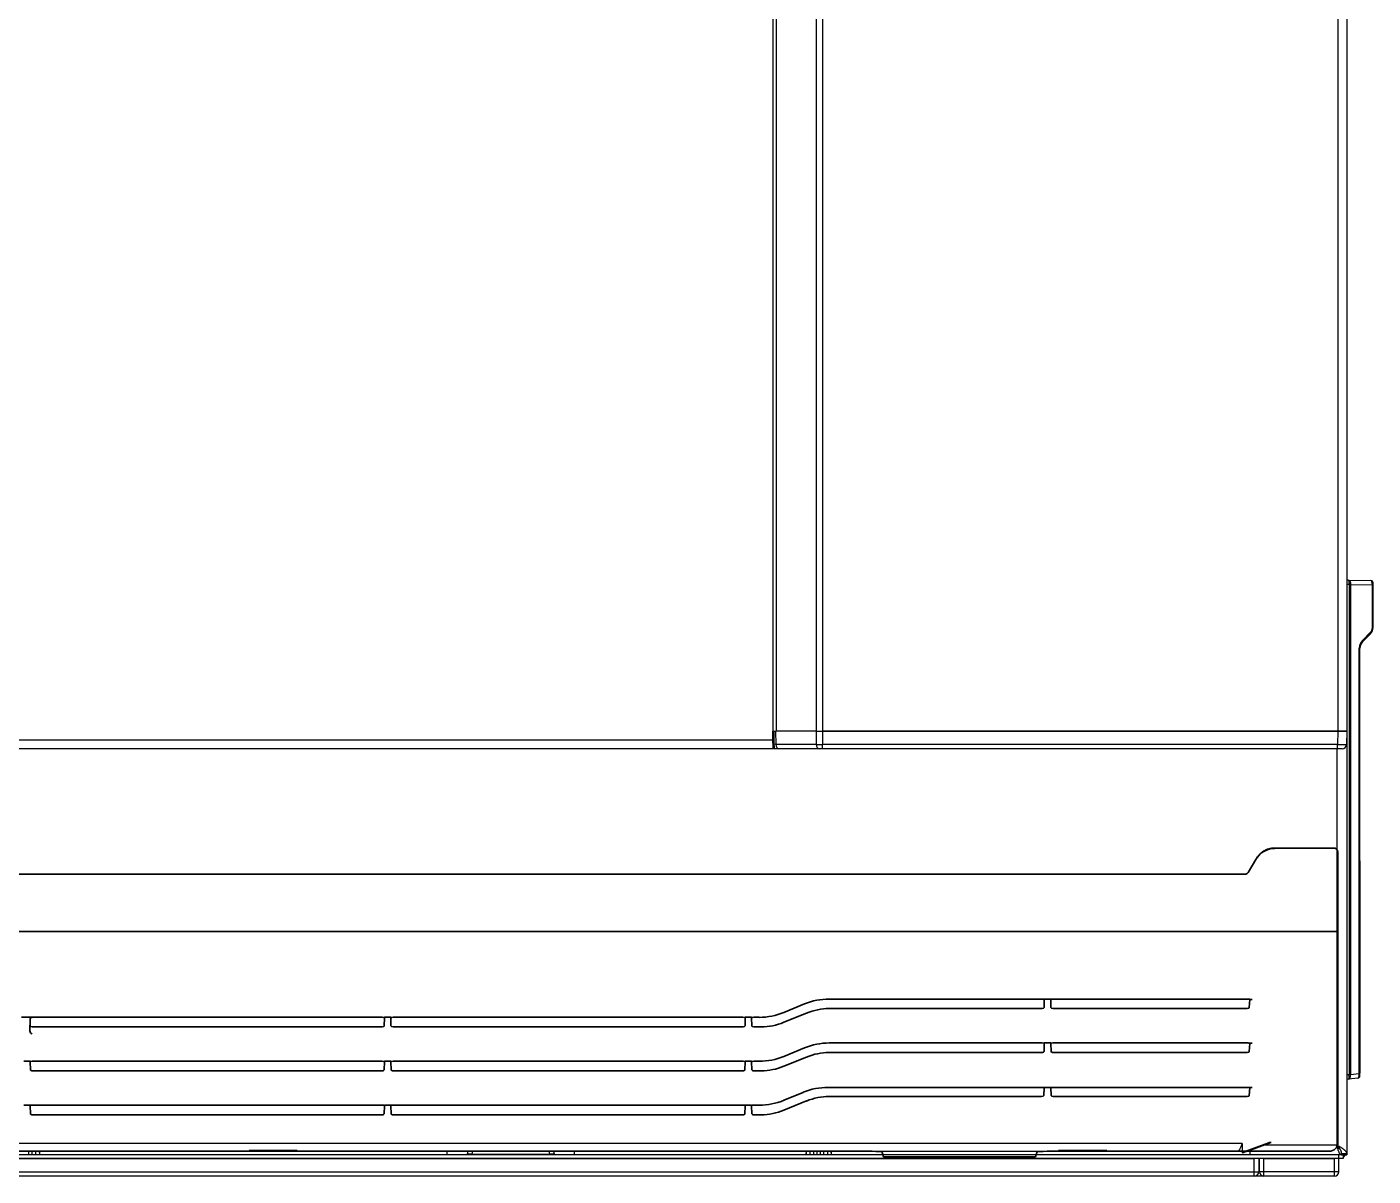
# Model space of a CAD drawing. Header units: millimetres. Extents: x -36 to 4467, y 2 to 3322.
# Drawn here: x 2793.3 to 3099.3, y 1397.3 to 1658.7 of the extents above; entities that cross this region are included whole.
import ezdxf

# ---------------------------------------------------------------- set-up
doc = ezdxf.new("R2010")
doc.units = ezdxf.units.MM
doc.layers.add('1', color=7, linetype='Continuous', true_color=0xffffff)

# ---------------------------------------------------------------- blocks, each defined once
blk = doc.blocks.new('A$C651F1E96')
at = {"layer": '1', "color": 7, "linetype": 'Continuous', "lineweight": 35}
for p, q in [((297, 68.96), (283.68, 68.96)), ((298, 67.96), (298, 2)), ((277.64, 63.38), (279.37, 66.38)), ((279.37, 66.38), (279.44, 66.5)), ((-65.56, 63), (65.56, 63)), ((65.97, 63), (65.56, 63)), ((80.03, 63), (65.97, 63)), ((80.44, 63), (80.03, 63)), ((80.44, 63), (215.56, 63)), ((215.97, 63), (215.56, 63)), ((230.03, 63), (215.97, 63)), ((230.44, 63), (230.03, 63)), ((230.44, 63), (276.51, 63)), ((276.51, 63), (276.85, 63)), ((-281.68, 50), (281.68, 50)), ((281.68, 50), (290.15, 50)), ((290.15, 50), (298, 50)), ((295.97, 50), (296.91, 50)), ((230.77, 34.61), (182.4, 34.61)), ((231.26, 34.48), (231.24, 32.68)), ((231.26, 34.61), (231.26, 34.54)), ((232.74, 34.61), (231.26, 34.61)), ((232.74, 34.61), (232.74, 34.54)), ((232.74, 34.48), (232.76, 32.68)), ((277.51, 34.61), (233.23, 34.61)), ((277.97, 34.51), (277.87, 32.67)), ((277.97, 34.56), (277.97, 34.61)), ((277.97, 34.56), (277.97, 34.51)), ((176.78, 33.5), (172.08, 31.57)), ((172.09, 29.33), (177.21, 31.43)), ((182.38, 32.45), (230.72, 32.45)), ((233.28, 32.45), (277.37, 32.45)), ((1.23, 30.46), (-1.23, 30.46)), ((0.73, 30.02), (0.68, 27.49)), ((0.74, 30.11), (0.76, 28.53)), ((80.77, 30.46), (1.23, 30.46)), ((1.28, 28.3), (80.72, 28.3)), ((81.26, 30.32), (81.24, 28.53)), ((81.26, 30.46), (81.26, 30.39)), ((82.74, 30.46), (81.26, 30.46)), ((82.74, 30.46), (82.74, 30.39)), ((82.74, 30.32), (82.76, 28.53)), ((162.77, 30.46), (83.23, 30.46)), ((83.28, 28.3), (162.72, 28.3)), ((163.26, 30.32), (163.24, 28.53)), ((163.26, 30.46), (163.26, 30.39)), ((164.74, 30.46), (163.26, 30.46)), ((164.74, 30.46), (164.74, 30.39)), ((164.74, 30.32), (164.76, 28.53)), ((166.46, 30.46), (165.23, 30.46)), ((165.28, 28.3), (166.92, 28.3)), ((230.78, 24.62), (182.4, 24.62)), ((231.27, 24.49), (231.21, 22.69)), ((231.27, 24.62), (231.26, 24.56)), ((232.72, 24.62), (231.27, 24.62)), ((232.73, 24.62), (232.74, 24.56)), ((232.79, 22.69), (232.73, 24.49)), ((277.51, 24.62), (233.22, 24.62)), ((277.96, 24.52), (277.87, 22.68)), ((277.97, 24.62), (277.96, 24.57)), ((277.96, 24.57), (277.96, 24.52)), ((176.78, 23.51), (172.08, 21.58)), ((172.09, 19.33), (177.21, 21.43)), ((182.38, 22.45), (230.7, 22.45)), ((233.3, 22.45), (277.37, 22.45)), ((0.72, 20.47), (-0.73, 20.47)), ((0.73, 20.47), (0.74, 20.4)), ((0.79, 18.54), (0.73, 20.33)), ((80.78, 20.47), (1.22, 20.47)), ((81.27, 20.33), (81.21, 18.54)), ((81.26, 20.4), (81.27, 20.47)), ((82.72, 20.47), (81.27, 20.47)), ((82.73, 20.47), (82.74, 20.4)), ((82.79, 18.54), (82.73, 20.33)), ((162.78, 20.47), (83.22, 20.47)), ((163.27, 20.33), (163.21, 18.54)), ((163.26, 20.4), (163.27, 20.47)), ((164.72, 20.47), (163.27, 20.47)), ((164.73, 20.47), (164.74, 20.4)), ((164.79, 18.54), (164.73, 20.33)), ((166.46, 20.47), (165.22, 20.47)), ((1.3, 18.3), (80.7, 18.3)), ((83.3, 18.3), (162.7, 18.3)), ((165.3, 18.3), (166.92, 18.3)), ((176.48, 13.4), (172.09, 11.59)), ((230.78, 14.52), (182.12, 14.52)), ((182.38, 12.45), (230.62, 12.45)), ((231.13, 12.68), (231.22, 14.43)), ((231.22, 14.48), (231.23, 14.52)), ((231.22, 14.48), (231.22, 14.43)), ((232.73, 14.52), (231.23, 14.52)), ((232.73, 14.52), (232.74, 14.46)), ((232.74, 14.39), (232.74, 14.46)), ((232.74, 14.39), (232.82, 12.68)), ((277.51, 14.52), (233.22, 14.52)), ((233.33, 12.45), (277.37, 12.45)), ((277.96, 14.43), (277.87, 12.68)), ((277.97, 14.52), (277.96, 14.47)), ((277.96, 14.47), (277.96, 14.43)), ((0.72, 10.47), (-0.73, 10.47)), ((0.73, 10.47), (0.74, 10.4)), ((0.79, 8.54), (0.73, 10.33)), ((80.78, 10.47), (1.22, 10.47)), ((81.27, 10.33), (81.21, 8.54)), ((81.26, 10.4), (81.27, 10.47)), ((82.72, 10.47), (81.27, 10.47)), ((82.73, 10.47), (82.74, 10.4)), ((82.79, 8.54), (82.73, 10.33)), ((162.78, 10.47), (83.22, 10.47)), ((163.27, 10.33), (163.21, 8.54)), ((163.26, 10.4), (163.27, 10.47)), ((164.72, 10.47), (163.27, 10.47)), ((164.73, 10.47), (164.74, 10.4)), ((164.79, 8.54), (164.73, 10.33)), ((166.45, 10.47), (165.22, 10.47)), ((172.09, 9.33), (177.21, 11.43)), ((1.3, 8.3), (80.7, 8.3)), ((83.3, 8.3), (162.7, 8.3)), ((165.3, 8.3), (166.92, 8.3)), ((191.07, 0), (-191.07, 0)), ((50.55, 0.19), (50.55, 0.19)), ((51, 0.2), (61, 0.2)), ((51, 0.2), (51, 0.2)), ((296, 0), (232.93, 0)), ((234.55, 0.19), (234.55, 0.19)), ((235, 0.2), (245, 0.2)), ((194.3, -0.14), (194.03, -0.09)), ((194.74, -1.25), (229.26, -1.25)), ((229.7, -0.14), (229.97, -0.09))]:
    blk.add_line(p, q, dxfattribs=at)
blk.add_arc((276.85, 64), 1, 270, 330, dxfattribs=at)
for centre, major_axis, ratio, start_param, end_param in [((283.7, 63.87), (1.67, 4.72), 0.998432, 0.33941, 1.38696), ((283.77, 64), (-2.5, -4.33), 0.999188, 4.319885, 4.712389), ((296.96, 67.96), (0.963, 0.399), 0.951833, 5.90885, 7.478431), ((297.97, 67.96), (0, 1), 0.034916, 4.712384, 4.748511), ((182.48, 19.38), (2.65, -15.01), 0.984346, 2.969738, 3.354045), ((230.77, 34.52), (0.5, 0), 0.176327, 0.226155, 1.570796), ((230.77, 46.84), (-0.5, 12.68), 0.000687, 3.363513, 3.38533), ((233.23, 34.52), (0.5, 0), 0.176327, 1.570796, 2.915438), ((233.23, 46.87), (0.5, 12.7), 0.000687, 2.898092, 2.919887), ((277.51, 34.52), (0.5, 0), 0.176327, 0.403407, 1.570796), ((166.38, 45.69), (-2.65, 15.01), 0.984346, 2.969738, 3.354045), ((182.38, 15.68), (0, 16.77), 0.894427, 0, 0.351575), ((230.71, 33.01), (0.041, -0.558), 0.893933, 6.216826, 6.328427), ((230.74, 32.68), (0.501, 0.007), 0.445019, 4.784381, 6.270987), ((233.26, 32.68), (-0.501, 0.007), 0.445019, 0.012199, 1.498805), ((233.29, 33.01), (-0.041, -0.558), 0.893933, 6.237944, 6.349544), ((277.38, 32.68), (0.495, 0.004), 0.445837, 4.692855, 6.255847), ((1.23, 30.01), (0.5, 0), 0.886288, 1.570796, 3.124139), ((1.26, 28.52), (-0.501, 0.007), 0.445019, 0.012199, 1.498805), ((1.29, 28.86), (-0.041, -0.558), 0.893933, 6.237944, 6.349544), ((80.71, 28.86), (0.041, -0.558), 0.893933, 6.216826, 6.328427), ((80.77, 30.37), (0.5, 0), 0.176327, 0.226155, 1.570796), ((80.74, 28.52), (0.501, 0.007), 0.445019, 4.784381, 6.270987), ((80.77, 42.71), (-0.5, 12.69), 0.000687, 3.363369, 3.38517), ((83.23, 30.37), (0.5, 0), 0.176327, 1.570796, 2.915438), ((83.23, 42.7), (0.5, 12.69), 0.000687, 2.89799, 2.919794), ((83.26, 28.52), (-0.501, 0.007), 0.445019, 0.012199, 1.498805), ((83.29, 28.86), (-0.041, -0.558), 0.893933, 6.237944, 6.349544), ((162.71, 28.86), (0.041, -0.558), 0.893933, 6.216826, 6.328427), ((162.77, 30.37), (0.5, 0), 0.176327, 0.226155, 1.570796), ((162.74, 28.52), (0.501, 0.007), 0.445019, 4.784381, 6.270987), ((162.77, 42.71), (-0.5, 12.7), 0.000687, 3.363339, 3.385137), ((165.23, 30.37), (0.5, 0), 0.176327, 1.570796, 2.915438), ((165.23, 42.71), (0.5, 12.7), 0.000687, 2.898056, 2.919854), ((165.26, 28.52), (-0.501, 0.007), 0.445019, 0.012199, 1.498805), ((165.29, 28.86), (-0.041, -0.558), 0.893933, 6.237944, 6.349544), ((166.92, 45.07), (0, -16.77), 0.894427, 0, 0.351575), ((1.16, 27.12), (-0.403, 0.434), 0.617272, 0.559344, 2.15755), ((0.66, 27.12), (0.02, 0.5), 0.017442, 5.204134, 5.558685), ((182.48, 9.39), (2.65, -15.01), 0.984346, 2.969738, 3.354045), ((230.78, 24.54), (0.5, 0), 0.176327, 0.24076, 1.570796), ((230.78, 52.51), (-0.49, 28.92), 0.0003, 3.391262, 3.401193), ((233.24, 53.78), (0.52, 30.19), 0.000294, 2.887464, 2.897177), ((233.22, 24.54), (0.5, 0), 0.176327, 1.570796, 2.900833), ((277.51, 24.54), (0.5, 0), 0.176327, 0.444271, 1.570796), ((166.38, 35.7), (-2.65, 15.01), 0.984346, 2.969738, 3.354045), ((182.38, 5.68), (0, 16.77), 0.894427, 0, 0.351575), ((230.71, 22.69), (0.5, 0.007), 0.468912, 4.684052, 6.262339), ((233.29, 22.69), (-0.5, 0.007), 0.468912, 0.020846, 1.599133), ((277.38, 22.69), (0.495, 0.004), 0.469143, 4.693364, 6.256355), ((1.22, 48.67), (0.5, 29.23), 0.000298, 2.883382, 2.893258), ((1.22, 20.38), (0.5, 0), 0.176327, 1.570796, 2.900833), ((1.29, 18.53), (-0.5, 0.007), 0.468912, 0.020846, 1.599133), ((80.71, 18.53), (0.5, 0.007), 0.468912, 4.684052, 6.262339), ((80.78, 20.38), (0.5, 0), 0.176327, 0.24076, 1.570796), ((80.78, 48.56), (-0.5, 29.12), 0.000299, 3.390399, 3.400294), ((83.23, 49.18), (0.51, 29.75), 0.000296, 2.885615, 2.895401), ((83.22, 20.38), (0.5, 0), 0.176327, 1.570796, 2.900833), ((83.29, 18.53), (-0.5, 0.007), 0.468912, 0.020846, 1.599133), ((162.71, 18.53), (0.5, 0.007), 0.468912, 4.684052, 6.262339), ((162.78, 20.38), (0.5, 0), 0.176327, 0.24076, 1.570796), ((162.79, 47.95), (-0.49, 28.52), 0.000302, 3.392985, 3.402988), ((165.23, 49.18), (0.51, 29.75), 0.000296, 2.885613, 2.895399), ((165.22, 20.38), (0.5, 0), 0.176327, 1.570796, 2.900833), ((165.29, 18.53), (-0.5, 0.007), 0.468912, 0.020846, 1.599133), ((166.92, 35.07), (0, -16.77), 0.894427, 0, 0.351575), ((182.2, -0.71), (-2.65, 15.01), 0.984346, 6.111331, 6.49718), ((182.38, -4.32), (0, 16.77), 0.894427, 0, 0.351575), ((230.63, 12.68), (0.5, 0.004), 0.456348, 4.693085, 6.256076), ((230.78, 14.44), (0.5, 0), 0.176327, 0.488795, 1.570796), ((233.22, 14.44), (0.5, 0), 0.176327, 1.570796, 2.894056), ((233.32, 12.68), (-0.5, 0.002), 0.45623, 0.025057, 1.469942), ((233.33, 13.01), (0.02, 0.559), 0.894318, 3.054697, 3.172803), ((277.38, 12.68), (0.495, 0.004), 0.456349, 4.693085, 6.256076), ((277.51, 14.44), (0.5, 0), 0.176327, 0.444271, 1.570796), ((1.22, 38.67), (0.5, 29.23), 0.000298, 2.883378, 2.893254), ((1.22, 10.38), (0.5, 0), 0.176327, 1.570796, 2.900833), ((80.78, 10.38), (0.5, 0), 0.176327, 0.24076, 1.570796), ((80.78, 38.56), (-0.5, 29.12), 0.000299, 3.39039, 3.400284), ((83.22, 38.46), (0.5, 29.02), 0.000299, 2.88245, 2.892363), ((83.22, 10.38), (0.5, 0), 0.176327, 1.570796, 2.900833), ((162.78, 10.38), (0.5, 0), 0.176327, 0.24076, 1.570796), ((162.77, 39.19), (-0.51, 29.75), 0.000296, 3.387779, 3.397565), ((165.23, 39.19), (0.51, 29.75), 0.000296, 2.885616, 2.895403), ((165.22, 10.38), (0.5, 0), 0.176327, 1.570796, 2.900833), ((166.37, 25.7), (-2.65, 15.01), 0.984346, 2.969738, 3.355588), ((166.92, 25.07), (0, -16.77), 0.894427, 0, 0.351575), ((1.29, 8.53), (-0.5, 0.007), 0.468912, 0.020846, 1.599133), ((80.71, 8.53), (0.5, 0.007), 0.468912, 4.684052, 6.262339), ((83.29, 8.53), (-0.5, 0.007), 0.468912, 0.020846, 1.599133), ((162.71, 8.53), (0.5, 0.007), 0.468912, 4.684052, 6.262339), ((165.29, 8.53), (-0.5, 0.007), 0.468912, 0.020846, 1.599133), ((51, 0.18), (0.5, 0), 0.034921, 1.570796, 2.788262), ((61, 0.18), (0.5, 0), 0.034921, 0.836277, 1.570796), ((191.07, -0.1), (3, 0), 0.034921, 0.174532, 1.570796), ((232.93, -0.1), (3, 0), 0.034921, 1.570796, 2.967061), ((235, 0.18), (0.5, 0), 0.034921, 1.570796, 2.788262), ((245, 0.18), (0.5, 0), 0.034921, 0.836277, 1.570796), ((296, 2), (-1.42, 1.42), 0.998783, 2.356803, 3.926382), ((194.28, -2.14), (0, 2), 0.176327, 5.463617, 6.248279), ((194.74, 0.25), (0, 1.5), 0.176327, 2.322024, 3.141583), ((229.26, 0.25), (0, 1.5), 0.176327, 3.141603, 3.961161), ((229.72, -2.14), (0, 2), 0.176327, 0.034907, 0.819569)]:
    blk.add_ellipse(centre, major_axis=major_axis, ratio=ratio, start_param=start_param, end_param=end_param, dxfattribs=at)
for points, knots in [([(283.75, 68.96), (283.74, 68.96), (283.72, 68.96), (283.69, 68.96), (283.64, 68.96), (283.53, 68.96), (283.43, 68.96), (283.23, 68.95), (283.1, 68.93), (282.94, 68.91), (282.91, 68.9), (282.84, 68.89), (282.81, 68.89), (282.71, 68.87), (282.65, 68.86), (282.45, 68.81), (282.33, 68.78), (282.07, 68.69), (281.95, 68.65), (281.76, 68.57), (281.66, 68.53), (281.57, 68.48), (281.51, 68.45), (281.48, 68.44), (281.32, 68.36), (281.2, 68.29), (281.02, 68.17), (280.96, 68.13), (280.84, 68.05), (280.79, 68.01), (280.73, 67.96)], [0, 0, 0, 0, 0.015625, 0.015625, 0.03125, 0.0625, 0.125, 0.125, 0.25, 0.25, 0.28125, 0.28125, 0.3125, 0.3125, 0.375, 0.375, 0.5, 0.5, 0.625, 0.625, 0.6875, 0.71875, 0.71875, 0.75, 0.75, 0.875, 0.875, 0.9375, 0.9375, 1, 1, 1, 1]), ([(277.99, 34.52), (277.99, 34.52), (278, 34.52), (278.01, 34.52), (278.02, 34.52), (278.04, 34.52), (278.06, 34.52), (278.1, 34.52), (278.12, 34.52), (278.16, 34.52), (278.19, 34.52), (278.24, 34.52), (278.27, 34.52), (278.33, 34.52), (278.36, 34.52), (278.42, 34.52), (278.45, 34.52), (278.49, 34.52)], [0, 0, 0, 0, 0.125, 0.125, 0.25, 0.25, 0.375, 0.375, 0.5, 0.5, 0.625, 0.625, 0.75, 0.75, 0.875, 0.875, 1, 1, 1, 1]), ([(277.99, 24.57), (277.99, 24.57), (278, 24.57), (278.01, 24.57), (278.02, 24.57), (278.04, 24.57), (278.06, 24.57), (278.1, 24.57), (278.12, 24.57), (278.16, 24.57), (278.19, 24.57), (278.24, 24.57), (278.27, 24.57), (278.33, 24.57), (278.36, 24.57), (278.42, 24.57), (278.45, 24.57), (278.49, 24.57)], [0, 0, 0, 0, 0.125, 0.125, 0.25, 0.25, 0.375, 0.375, 0.5, 0.5, 0.625, 0.625, 0.75, 0.75, 0.875, 0.875, 1, 1, 1, 1]), ([(277.99, 14.47), (277.99, 14.47), (278, 14.47), (278.01, 14.47), (278.02, 14.47), (278.04, 14.47), (278.06, 14.47), (278.1, 14.47), (278.12, 14.47), (278.16, 14.47), (278.19, 14.47), (278.24, 14.47), (278.27, 14.47), (278.33, 14.47), (278.36, 14.47), (278.42, 14.47), (278.45, 14.47), (278.49, 14.47)], [0, 0, 0, 0, 0.125, 0.125, 0.25, 0.25, 0.375, 0.375, 0.5, 0.5, 0.625, 0.625, 0.75, 0.75, 0.875, 0.875, 1, 1, 1, 1]), ([(61.32, 0.2), (61.33, 0.2), (61.37, 0.2), (61.42, 0.19), (61.45, 0.19), (61.45, 0.19), (61.45, 0.19)], [0, 0, 0, 0, 0.040013, 0.551518, 0.889071, 1, 1, 1, 1]), ([(245.32, 0.2), (245.33, 0.2), (245.37, 0.2), (245.42, 0.19), (245.45, 0.19), (245.45, 0.19), (245.45, 0.19)], [0, 0, 0, 0, 0.040013, 0.551518, 0.889071, 1, 1, 1, 1])]:
    blk.add_open_spline(points, degree=3, knots=knots, dxfattribs=at)
blk = doc.blocks.new('A$C57AA6E76')
blk.add_blockref('A$C651F1E96', (0, -453.05484))

msp = doc.modelspace()

# ---------------------------------------------------------------- linework, layer by layer
for p, q in [((3091.27, 1916.05), (3091.27, 1498.55)), ((3093.27, 1916.05), (3093.27, 1498.55)), ((2962.86, 1856.04), (2962.86, 1498.55)), ((2963.57, 1856.04), (2963.57, 1498.55)), ((2972.69, 1856.04), (2972.69, 1498.55)), ((2974.1, 1856.04), (2974.1, 1498.55)), ((3093.62, 1532.89), (3093.27, 1532.9)), ((3093.8, 1531.89), (3093.27, 1531.9)), ((3093.62, 1532.89), (3098.78, 1532.8)), ((3093.8, 1531.89), (3093.8, 1420.41)), ((3094.16, 1531.89), (3093.8, 1531.89)), ((3094.16, 1531.89), (3099.13, 1531.81)), ((3094.16, 1531.89), (3094.16, 1420.42)), ((3099.13, 1531.81), (3099.27, 1531.81)), ((3099.13, 1522.08), (3099.13, 1531.81)), ((3099.27, 1531.81), (3099.27, 1532.3)), ((3099.27, 1522.08), (3099.27, 1531.81)), ((3096.86, 1519.19), (3098.69, 1521.01)), ((3099.13, 1522.08), (3099.27, 1522.08)), ((3096.86, 1518.83), (3098.69, 1520.66)), ((3096.13, 1517.42), (3096.27, 1517.42)), ((3096.13, 1420.58), (3096.13, 1517.42)), ((3096.33, 1420.76), (3096.27, 1517.44)), ((3096.27, 1420.58), (3096.27, 1517.42)), ((3096.28, 1517.63), (3096.29, 1517.67)), ((2623.69, 1496.55), (2962.86, 1496.55)), ((2962.86, 1498.55), (2962.86, 1496.55)), ((2962.86, 1496.55), (2962.86, 1498.55)), ((2962.86, 1498.55), (2962.86, 1496.55)), ((2962.86, 1498.55), (2963.51, 1498.55)), ((2962.86, 1495.84), (2962.86, 1496.55)), ((2962.86, 1496.55), (2962.86, 1494.55)), ((2962.92, 1495.54), (2962.87, 1498.55)), ((2963.42, 1498.55), (2963.49, 1495.53)), ((2972.68, 1498.55), (2963.51, 1498.55)), ((2972.68, 1498.55), (2974.1, 1498.55)), ((2972.68, 1498.55), (2972.7, 1495.53)), ((3091.27, 1498.55), (2974.1, 1498.55)), ((2974.1, 1498.55), (3091.27, 1498.55)), ((2974.1, 1498.55), (2974.12, 1495.53)), ((3091.27, 1498.55), (3091.22, 1495.53)), ((3093.27, 1498.55), (3091.27, 1498.55)), ((3091.27, 1498.55), (3093.27, 1498.55)), ((3093.27, 1498.55), (3093.22, 1495.53)), ((3093.27, 1498.55), (3093.27, 1402.42)), ((2962.86, 1494.55), (2623.69, 1494.55)), ((2963.49, 1495.53), (2963.16, 1495.55)), ((2964.2, 1494.55), (2963.19, 1494.55)), ((2972.7, 1495.53), (2963.49, 1495.53)), ((2973.41, 1494.55), (2964.2, 1494.55)), ((2974.12, 1494.55), (2973.41, 1494.55)), ((2974.12, 1494.55), (2974.12, 1495.53)), ((3091.22, 1495.53), (2974.12, 1495.53)), ((3091.22, 1494.55), (2974.12, 1494.55)), ((3091.07, 1494.55), (3091.07, 1404.4)), ((3091.22, 1494.55), (3091.22, 1495.53)), ((3092.22, 1494.55), (3091.22, 1494.55)), ((3093.8, 1420.41), (3093.27, 1420.36)), ((3096.13, 1420.58), (3094.16, 1420.38)), ((3096.13, 1420.58), (3096.27, 1420.58)), ((3096.27, 1420.81), (3096.33, 1420.76)), ((3096.27, 1420.76), (3096.33, 1420.76)), ((3096.27, 1420.12), (3096.27, 1420.58)), ((3093.71, 1419.4), (3093.27, 1419.35)), ((3095.82, 1419.62), (3093.71, 1419.4)), ((3069.52, 1404.79), (2517.02, 1404.79)), ((3069.53, 1404.79), (3069.52, 1404.79)), ((3069.53, 1404.79), (3069.53, 1402.65)), ((3070.23, 1403.04), (3075.54, 1404.98)), ((3070.8, 1403.04), (3076.1, 1404.98)), ((3076.1, 1404.98), (3075.54, 1404.98)), ((3091.47, 1402.15), (2495.07, 1402.15)), ((2518.12, 1402.99), (3068.43, 1402.99)), ((2796.17, 1402.15), (2796.11, 1402.99)), ((2888.77, 1402.15), (2888.77, 1402.99)), ((2893.45, 1402.35), (2893.41, 1402.15)), ((2893.45, 1402.35), (2893.56, 1402.99)), ((2894.44, 1402.35), (2893.45, 1402.35)), ((2893.52, 1402.76), (2893.52, 1402.99)), ((2894.55, 1402.99), (2894.44, 1402.35)), ((2894.44, 1402.35), (2912.11, 1402.35)), ((2912.11, 1402.35), (2911.99, 1402.99)), ((2913.1, 1402.35), (2912.11, 1402.35)), ((2912.98, 1402.99), (2913.1, 1402.35)), ((2913.02, 1402.76), (2913.02, 1402.99)), ((2913.13, 1402.15), (2913.1, 1402.35)), ((2917.77, 1402.15), (2917.77, 1402.99)), ((2970.44, 1402.99), (2970.38, 1402.15)), ((2976.17, 1402.15), (2976.11, 1402.99)), ((3069.53, 1404.35), (3069.35, 1404.35)), ((3070.8, 1403.04), (3070.23, 1403.04)), ((3071.27, 1403.22), (3071.27, 1402.15)), ((3092.04, 1402.15), (3071.27, 1402.15)), ((3091.02, 1404.35), (3074.38, 1404.35)), ((3091.15, 1404.15), (3091.27, 1404.15)), ((3091.47, 1401.35), (3091.47, 1402.15)), ((3092.07, 1402.15), (3092.04, 1402.15)), ((3092.07, 1402.43), (3092.07, 1402.15)), ((3092.07, 1402.42), (3092.07, 1402.15)), ((3092.07, 1402.15), (3092.16, 1402.15)), ((3092.16, 1402.15), (3093.27, 1402.15)), ((3092.47, 1402.15), (3092.47, 1401.35)), ((3093.27, 1402.42), (3093.27, 1402.15)), ((3091.47, 1401.35), (2495.07, 1401.35)), ((2514.27, 1401.35), (3072.27, 1401.35)), ((3072.27, 1398.35), (3072.27, 1401.35)), ((3073.27, 1401.35), (3073.27, 1398.35)), ((3073.47, 1398.35), (3073.47, 1401.35)), ((3074.47, 1401.35), (3090.47, 1401.35)), ((3074.47, 1398.35), (3074.47, 1401.35)), ((3090.47, 1398.35), (3090.47, 1401.35)), ((3092.47, 1401.35), (3091.47, 1401.35)), ((3091.47, 1398.35), (3091.47, 1401.35)), ((2514.27, 1398.35), (3072.27, 1398.35)), ((3072.27, 1397.35), (2514.27, 1397.35)), ((3072.27, 1398.35), (3073.27, 1398.35)), ((3072.27, 1397.35), (3072.27, 1398.35)), ((3074.47, 1397.35), (3072.27, 1397.35)), ((3073.47, 1398.35), (3073.27, 1398.35)), ((3074.47, 1398.35), (3073.47, 1398.35)), ((3074.47, 1397.35), (3074.47, 1398.35)), ((3090.47, 1398.35), (3074.47, 1398.35)), ((3090.47, 1397.35), (3074.47, 1397.35)), ((3091.47, 1398.35), (3090.47, 1398.35)), ((3090.47, 1397.35), (3090.47, 1398.35))]:
    msp.add_line(p, q)
for centre, radius, start, end in [((3098.77, 1532.3), 0.5, 0, 89), ((3097.27, 1522.08), 2, 315, 0), ((3097.63, 1522.08), 1.5, 315, 0), ((3098.63, 1517.42), 2.5, 135, 180), ((3098.27, 1517.42), 2, 135, 180), ((2963.19, 1494.8), 0.25, 181, 270), ((3092.22, 1495.55), 1, 270, 359), ((3095.77, 1420.12), 0.5, 276, 0), ((3091.07, 1404.35), 0.05, 90, 180), ((3091.47, 1403.15), 1.8, 303.7499, 326.2499), ((3072.27, 1398.35), 1, 270, 0), ((3074.47, 1398.35), 1, 180, 270), ((3090.47, 1398.35), 1, 270, 0)]:
    msp.add_arc(centre, radius, start, end)
for centre, major_axis, ratio, start_param, end_param in [((3094.3, 1531.88), (0.006, 0.999), 0.499963, 1.552738, 1.565395), ((3098.77, 1531.8), (0.01, 1), 0.353496, 4.721204, 6.27966), ((3098.33, 1521.01), (-0.354, 0.354), 0.57735, 3.141593, 4.18879), ((3096.5, 1519.19), (-0.354, 0.354), 0.57735, 3.141593, 4.18879), ((2963.17, 1495.55), (-0.25, -0.004), 0.000382, 0, 1.518022), ((2964.2, 1495.55), (0, -1), 0.707107, 4.729842, 6.283185), ((2973.41, 1495.55), (0, -1), 0.707107, 4.729842, 6.283185), ((2974.12, 1495.55), (2, 0.01), 0.008726, 3.927022, 4.712294), ((3091.22, 1495.55), (-2, 0.02), 0.008724, 1.571025, 3.141517), ((3093.6, 1420.39), (-0.105, 0.995), 0.55527, 3.141593, 4.64187), ((3093.6, 1420.39), (-0.105, 0.995), 0.194011, 3.141593, 4.649482), ((3094.16, 1420.4), (0, 0.0162), 0.707107, 0.066226, 3.185324), ((3095.77, 1420.62), (-0.04, 1), 0.351473, 3.162673, 4.659489)]:
    msp.add_ellipse(centre, major_axis=major_axis, ratio=ratio, start_param=start_param, end_param=end_param)
for points, knots in [([(3093.62, 1532.89), (3093.62, 1532.89), (3093.63, 1532.89), (3093.64, 1532.89), (3093.65, 1532.89), (3093.66, 1532.89), (3093.67, 1532.89), (3093.68, 1532.89), (3093.68, 1532.88), (3093.69, 1532.88), (3093.7, 1532.88), (3093.71, 1532.88), (3093.72, 1532.87), (3093.73, 1532.87), (3093.74, 1532.87), (3093.75, 1532.86), (3093.75, 1532.86), (3093.76, 1532.86), (3093.77, 1532.85), (3093.78, 1532.85), (3093.79, 1532.84), (3093.8, 1532.84), (3093.8, 1532.83), (3093.81, 1532.83), (3093.82, 1532.82), (3093.83, 1532.82), (3093.84, 1532.81), (3093.84, 1532.8), (3093.85, 1532.8), (3093.86, 1532.79), (3093.87, 1532.78), (3093.87, 1532.78), (3093.88, 1532.77), (3093.89, 1532.76), (3093.9, 1532.76), (3093.9, 1532.75), (3093.91, 1532.74), (3093.92, 1532.73), (3093.92, 1532.72), (3093.93, 1532.72), (3093.94, 1532.71), (3093.94, 1532.7), (3093.95, 1532.69), (3093.96, 1532.68), (3093.96, 1532.67), (3093.97, 1532.67), (3093.97, 1532.66), (3093.98, 1532.65), (3093.99, 1532.64), (3093.99, 1532.63), (3094, 1532.62), (3094, 1532.61), (3094.01, 1532.6), (3094.01, 1532.59), (3094.02, 1532.58), (3094.02, 1532.57), (3094.03, 1532.56), (3094.03, 1532.55), (3094.04, 1532.54), (3094.04, 1532.53), (3094.05, 1532.52), (3094.05, 1532.51), (3094.06, 1532.5), (3094.06, 1532.49), (3094.06, 1532.48), (3094.07, 1532.47), (3094.07, 1532.46), (3094.08, 1532.45), (3094.08, 1532.44), (3094.08, 1532.43), (3094.09, 1532.42), (3094.09, 1532.41), (3094.09, 1532.4), (3094.1, 1532.39), (3094.1, 1532.37), (3094.1, 1532.36), (3094.11, 1532.35), (3094.11, 1532.34), (3094.11, 1532.33), (3094.11, 1532.32), (3094.12, 1532.31), (3094.12, 1532.3), (3094.12, 1532.29), (3094.12, 1532.28), (3094.13, 1532.27), (3094.13, 1532.26), (3094.13, 1532.24), (3094.13, 1532.23), (3094.13, 1532.22), (3094.14, 1532.21), (3094.14, 1532.2), (3094.14, 1532.19), (3094.14, 1532.18), (3094.14, 1532.17), (3094.14, 1532.16), (3094.15, 1532.15), (3094.15, 1532.14), (3094.15, 1532.13), (3094.15, 1532.12), (3094.15, 1532.11), (3094.15, 1532.1), (3094.15, 1532.08), (3094.15, 1532.07), (3094.15, 1532.06), (3094.16, 1532.05), (3094.16, 1532.04), (3094.16, 1532.03), (3094.16, 1532.02), (3094.16, 1532.01), (3094.16, 1532), (3094.16, 1531.99), (3094.16, 1531.98), (3094.16, 1531.97), (3094.16, 1531.96), (3094.16, 1531.95), (3094.16, 1531.94), (3094.16, 1531.93), (3094.16, 1531.92), (3094.16, 1531.91), (3094.16, 1531.9), (3094.16, 1531.9), (3094.16, 1531.89)], [0, 0, 0, 0, 0.010787, 0.021534, 0.032239, 0.042904, 0.053527, 0.06411, 0.074651, 0.085152, 0.095611, 0.10603, 0.116408, 0.126744, 0.13704, 0.147296, 0.15751, 0.167683, 0.177816, 0.187907, 0.197958, 0.207968, 0.217937, 0.227866, 0.237753, 0.2476, 0.257406, 0.267172, 0.276897, 0.286581, 0.296224, 0.305826, 0.315388, 0.32491, 0.33439, 0.343831, 0.35323, 0.362589, 0.371907, 0.381185, 0.390422, 0.399619, 0.408775, 0.417891, 0.426966, 0.436001, 0.444995, 0.453949, 0.462862, 0.471736, 0.480568, 0.489361, 0.498113, 0.506825, 0.515496, 0.524127, 0.532718, 0.541269, 0.549779, 0.55825, 0.56668, 0.57507, 0.58342, 0.591729, 0.599999, 0.608229, 0.616418, 0.624568, 0.632677, 0.640747, 0.648777, 0.656766, 0.664716, 0.672626, 0.680496, 0.688326, 0.696117, 0.703868, 0.711579, 0.71925, 0.726882, 0.734474, 0.742026, 0.749539, 0.757012, 0.764446, 0.77184, 0.779195, 0.78651, 0.793786, 0.801022, 0.808219, 0.815377, 0.822496, 0.829575, 0.836615, 0.843617, 0.850578, 0.857501, 0.864385, 0.87123, 0.878035, 0.884802, 0.89153, 0.898219, 0.90487, 0.911481, 0.918054, 0.924588, 0.931084, 0.937541, 0.943959, 0.950339, 0.956681, 0.962984, 0.969249, 0.975475, 0.981664, 0.987814, 0.993926, 1, 1, 1, 1]), ([(3093.62, 1532.89), (3093.62, 1532.89), (3093.62, 1532.89), (3093.63, 1532.89), (3093.63, 1532.89), (3093.63, 1532.89), (3093.64, 1532.89), (3093.64, 1532.89), (3093.64, 1532.88), (3093.65, 1532.88), (3093.65, 1532.88), (3093.65, 1532.88), (3093.65, 1532.88), (3093.66, 1532.87), (3093.66, 1532.87), (3093.66, 1532.87), (3093.67, 1532.86), (3093.67, 1532.86), (3093.67, 1532.86), (3093.68, 1532.85), (3093.68, 1532.85), (3093.68, 1532.84), (3093.68, 1532.84), (3093.69, 1532.83), (3093.69, 1532.83), (3093.69, 1532.82), (3093.7, 1532.82), (3093.7, 1532.81), (3093.7, 1532.81), (3093.7, 1532.8), (3093.71, 1532.79), (3093.71, 1532.79), (3093.71, 1532.78), (3093.71, 1532.78), (3093.72, 1532.77), (3093.72, 1532.76), (3093.72, 1532.75), (3093.72, 1532.75), (3093.73, 1532.74), (3093.73, 1532.73), (3093.73, 1532.72), (3093.73, 1532.72), (3093.73, 1532.71), (3093.74, 1532.7), (3093.74, 1532.69), (3093.74, 1532.68), (3093.74, 1532.67), (3093.74, 1532.67), (3093.75, 1532.66), (3093.75, 1532.65), (3093.75, 1532.64), (3093.75, 1532.63), (3093.75, 1532.62), (3093.76, 1532.61), (3093.76, 1532.6), (3093.76, 1532.59), (3093.76, 1532.58), (3093.76, 1532.57), (3093.76, 1532.56), (3093.77, 1532.55), (3093.77, 1532.54), (3093.77, 1532.53), (3093.77, 1532.52), (3093.77, 1532.51), (3093.77, 1532.5), (3093.77, 1532.49), (3093.78, 1532.48), (3093.78, 1532.47), (3093.78, 1532.46), (3093.78, 1532.45), (3093.78, 1532.44), (3093.78, 1532.43), (3093.78, 1532.42), (3093.78, 1532.41), (3093.78, 1532.4), (3093.78, 1532.39), (3093.79, 1532.38), (3093.79, 1532.37), (3093.79, 1532.35), (3093.79, 1532.34), (3093.79, 1532.33), (3093.79, 1532.32), (3093.79, 1532.31), (3093.79, 1532.3), (3093.79, 1532.29), (3093.79, 1532.28), (3093.79, 1532.27), (3093.79, 1532.26), (3093.79, 1532.25), (3093.79, 1532.23), (3093.79, 1532.22), (3093.8, 1532.21), (3093.8, 1532.2), (3093.8, 1532.19), (3093.8, 1532.18), (3093.8, 1532.17), (3093.8, 1532.16), (3093.8, 1532.15), (3093.8, 1532.14), (3093.8, 1532.12), (3093.8, 1532.11), (3093.8, 1532.1), (3093.8, 1532.09), (3093.8, 1532.08), (3093.8, 1532.07), (3093.8, 1532.06), (3093.8, 1532.05), (3093.8, 1532.04), (3093.8, 1532.03), (3093.8, 1532.02), (3093.8, 1532.01), (3093.8, 1532), (3093.8, 1531.98), (3093.8, 1531.97), (3093.8, 1531.96), (3093.8, 1531.95), (3093.8, 1531.94), (3093.8, 1531.93), (3093.8, 1531.92), (3093.8, 1531.91), (3093.8, 1531.9), (3093.8, 1531.9)], [0, 0, 0, 0, 0.010374, 0.020715, 0.031025, 0.041302, 0.051547, 0.06176, 0.071939, 0.082085, 0.092199, 0.102279, 0.112325, 0.122338, 0.132317, 0.142262, 0.152173, 0.16205, 0.171893, 0.181701, 0.191475, 0.201215, 0.21092, 0.22059, 0.230226, 0.239826, 0.249392, 0.258924, 0.26842, 0.277881, 0.287307, 0.296698, 0.306054, 0.315376, 0.324662, 0.333913, 0.343129, 0.352309, 0.361455, 0.370566, 0.379642, 0.388683, 0.397689, 0.40666, 0.415596, 0.424497, 0.433363, 0.442195, 0.450992, 0.459755, 0.468482, 0.477176, 0.485835, 0.494459, 0.50305, 0.511606, 0.520128, 0.528616, 0.53707, 0.54549, 0.553876, 0.562229, 0.570548, 0.578834, 0.587086, 0.595305, 0.603491, 0.611644, 0.619764, 0.627851, 0.635906, 0.643928, 0.651917, 0.659874, 0.667799, 0.675692, 0.683554, 0.691383, 0.69918, 0.706947, 0.714681, 0.722385, 0.730057, 0.737698, 0.745309, 0.752889, 0.760438, 0.767957, 0.775445, 0.782904, 0.790333, 0.797731, 0.8051, 0.81244, 0.81975, 0.827031, 0.834283, 0.841506, 0.8487, 0.855865, 0.863002, 0.870111, 0.877192, 0.884244, 0.891269, 0.898266, 0.905235, 0.912177, 0.919092, 0.92598, 0.932841, 0.939674, 0.946482, 0.953263, 0.960017, 0.966746, 0.973448, 0.980124, 0.986775, 0.9934, 1, 1, 1, 1]), ([(3094.16, 1531.89), (3094.14, 1531.89), (3094.11, 1531.9), (3094.06, 1531.9), (3094.03, 1531.9), (3093.97, 1531.9), (3093.93, 1531.9), (3093.87, 1531.9), (3093.84, 1531.9), (3093.8, 1531.9)], [0, 0, 0, 0, 0.25, 0.25, 0.5, 0.5, 0.75, 0.75, 1, 1, 1, 1]), ([(2962.87, 1498.55), (2962.87, 1498.55), (2962.87, 1498.55), (2962.88, 1498.55), (2962.88, 1498.55), (2962.88, 1498.55), (2962.89, 1498.55), (2962.9, 1498.55), (2962.9, 1498.55), (2962.91, 1498.55), (2962.92, 1498.55), (2962.93, 1498.55), (2962.93, 1498.55), (2962.95, 1498.55), (2962.96, 1498.55), (2962.99, 1498.55), (2963, 1498.55), (2963.03, 1498.55), (2963.04, 1498.55), (2963.06, 1498.55), (2963.07, 1498.55), (2963.09, 1498.55), (2963.09, 1498.55), (2963.1, 1498.55)], [0, 0, 0, 0, 0.116514, 0.116514, 0.17962, 0.17962, 0.242726, 0.242726, 0.368939, 0.368939, 0.432045, 0.432045, 0.495151, 0.495151, 0.621363, 0.621363, 0.747575, 0.747575, 0.873788, 0.873788, 0.936894, 0.936894, 1, 1, 1, 1]), ([(2962.94, 1494.79), (2962.94, 1494.79), (2962.94, 1494.8), (2962.94, 1494.81), (2962.94, 1494.82), (2962.94, 1494.83), (2962.94, 1494.84), (2962.94, 1494.87), (2962.94, 1494.89), (2962.94, 1494.93), (2962.94, 1494.95), (2962.93, 1494.98), (2962.93, 1495.01), (2962.93, 1495.05), (2962.93, 1495.09), (2962.93, 1495.11), (2962.93, 1495.17), (2962.93, 1495.21), (2962.93, 1495.28), (2962.93, 1495.3), (2962.93, 1495.35), (2962.93, 1495.37), (2962.93, 1495.44), (2962.93, 1495.49), (2962.92, 1495.54)], [0, 0, 0, 0, 0.119659, 0.119659, 0.18254, 0.18254, 0.245422, 0.245422, 0.371185, 0.371185, 0.434066, 0.434066, 0.496948, 0.559829, 0.559829, 0.622711, 0.622711, 0.748474, 0.748474, 0.811355, 0.811355, 0.874237, 0.874237, 1, 1, 1, 1]), ([(2963.19, 1494.55), (2963.19, 1494.55), (2963.19, 1494.55), (2963.19, 1494.56), (2963.19, 1494.56), (2963.19, 1494.58), (2963.18, 1494.6), (2963.18, 1494.61), (2963.18, 1494.65), (2963.18, 1494.68), (2963.18, 1494.73), (2963.18, 1494.75), (2963.18, 1494.79), (2963.18, 1494.84), (2963.17, 1494.89), (2963.17, 1494.94), (2963.17, 1494.96), (2963.17, 1495.05), (2963.17, 1495.1), (2963.17, 1495.19), (2963.17, 1495.23), (2963.16, 1495.29), (2963.16, 1495.32), (2963.16, 1495.41), (2963.16, 1495.48), (2963.16, 1495.55)], [0, 0, 0, 0, 0.0625, 0.0625, 0.125, 0.1875, 0.1875, 0.25, 0.25, 0.375, 0.375, 0.4375, 0.4375, 0.5, 0.5625, 0.5625, 0.625, 0.625, 0.75, 0.75, 0.8125, 0.8125, 0.875, 0.875, 1, 1, 1, 1]), ([(3094.16, 1420.41), (3094.16, 1420.41), (3094.15, 1420.41), (3094.14, 1420.41), (3094.14, 1420.41), (3094.13, 1420.41), (3094.12, 1420.41), (3094.11, 1420.41), (3094.1, 1420.41), (3094.09, 1420.41), (3094.09, 1420.41), (3094.08, 1420.41), (3094.07, 1420.41), (3094.06, 1420.41), (3094.06, 1420.41), (3094.05, 1420.41), (3094.04, 1420.41), (3094.04, 1420.41), (3094.03, 1420.41), (3094.02, 1420.41), (3094.02, 1420.41), (3094.01, 1420.41), (3094, 1420.41), (3094, 1420.41), (3093.98, 1420.41), (3093.96, 1420.41), (3093.93, 1420.41), (3093.9, 1420.41), (3093.88, 1420.41), (3093.86, 1420.41), (3093.85, 1420.41), (3093.84, 1420.41), (3093.83, 1420.41), (3093.82, 1420.41), (3093.81, 1420.41), (3093.81, 1420.41), (3093.8, 1420.41), (3093.8, 1420.41)], [0, 0, 0, 0, 0.02877, 0.056901, 0.084393, 0.111246, 0.13746, 0.163035, 0.187971, 0.212268, 0.235927, 0.258946, 0.281326, 0.303066, 0.324168, 0.344631, 0.364455, 0.383639, 0.402185, 0.420091, 0.437359, 0.453987, 0.469977, 0.485328, 0.500039, 0.602548, 0.685866, 0.749984, 0.801264, 0.842932, 0.874979, 0.902895, 0.924981, 0.94541, 0.962484, 0.98111, 1, 1, 1, 1]), ([(3093.8, 1420.41), (3093.8, 1420.41), (3093.8, 1420.41), (3093.81, 1420.41), (3093.81, 1420.4), (3093.81, 1420.4), (3093.82, 1420.39), (3093.82, 1420.38), (3093.82, 1420.38), (3093.81, 1420.37), (3093.81, 1420.37), (3093.81, 1420.36), (3093.8, 1420.36), (3093.8, 1420.36)], [0, 0, 0, 0, 0.125, 0.125, 0.25, 0.25, 0.5, 0.5, 0.75, 0.75, 0.875, 0.875, 1, 1, 1, 1]), ([(3094.16, 1420.38), (3094.14, 1420.37), (3094.11, 1420.37), (3094.06, 1420.36), (3094.03, 1420.36), (3093.97, 1420.35), (3093.93, 1420.35), (3093.87, 1420.34), (3093.84, 1420.34), (3093.8, 1420.34)], [0, 0, 0, 0, 0.25, 0.25, 0.5, 0.5, 0.75, 0.75, 1, 1, 1, 1]), ([(3069.52, 1404.79), (3069.42, 1404.53), (3069.32, 1404.27), (3069.12, 1403.79), (3069.02, 1403.58), (3068.81, 1403.25), (3068.71, 1403.12), (3068.55, 1403.01), (3068.49, 1402.99), (3068.43, 1402.99)], [0, 0, 0, 0, 0.277816, 0.277816, 0.555632, 0.555632, 0.833447, 0.833447, 1, 1, 1, 1]), ([(3069.53, 1402.65), (3069.76, 1402.71), (3070, 1402.78), (3070.43, 1402.91), (3070.63, 1402.98), (3070.8, 1403.04)], [0, 0, 0, 0, 0.5, 0.5, 1, 1, 1, 1]), ([(3069.53, 1402.65), (3069.59, 1402.68), (3069.66, 1402.71), (3069.79, 1402.78), (3069.85, 1402.81), (3069.97, 1402.88), (3070.03, 1402.91), (3070.14, 1402.98), (3070.19, 1403.01), (3070.23, 1403.04)], [0, 0, 0, 0, 0.25, 0.25, 0.5, 0.5, 0.75, 0.75, 1, 1, 1, 1]), ([(3091.03, 1404.33), (3091.03, 1404.33), (3091.02, 1404.33), (3091.02, 1404.34), (3091.02, 1404.34), (3091.02, 1404.35)], [0, 0, 0, 0, 0.5, 0.5, 1, 1, 1, 1]), ([(3091.73, 1403.46), (3091.73, 1403.46), (3091.7, 1403.47), (3091.68, 1403.49), (3091.62, 1403.55), (3091.57, 1403.59), (3091.52, 1403.64), (3091.51, 1403.66), (3091.49, 1403.68), (3091.48, 1403.69), (3091.45, 1403.73), (3091.43, 1403.76), (3091.36, 1403.83), (3091.32, 1403.89), (3091.27, 1403.97), (3091.26, 1403.98), (3091.24, 1404.01), (3091.23, 1404.03), (3091.2, 1404.07), (3091.18, 1404.1), (3091.11, 1404.2), (3091.07, 1404.26), (3091.03, 1404.33)], [0, 0, 0, 0, 0.014576, 0.10416, 0.10416, 0.283328, 0.283328, 0.32812, 0.32812, 0.372912, 0.372912, 0.462496, 0.462496, 0.641664, 0.641664, 0.686456, 0.686456, 0.731248, 0.731248, 0.820832, 0.820832, 1, 1, 1, 1]), ([(3092.04, 1402.15), (3091.99, 1402.15), (3091.95, 1402.16), (3091.89, 1402.2), (3091.87, 1402.22), (3091.84, 1402.25), (3091.83, 1402.26), (3091.81, 1402.28), (3091.8, 1402.28), (3091.79, 1402.3), (3091.79, 1402.3), (3091.74, 1402.36), (3091.7, 1402.43), (3091.64, 1402.55), (3091.62, 1402.59), (3091.58, 1402.66), (3091.57, 1402.68), (3091.55, 1402.73), (3091.54, 1402.75), (3091.49, 1402.88), (3091.45, 1402.99), (3091.4, 1403.13), (3091.38, 1403.18), (3091.36, 1403.22), (3091.35, 1403.25), (3091.35, 1403.27), (3091.32, 1403.35), (3091.3, 1403.41), (3091.24, 1403.61), (3091.2, 1403.74), (3091.14, 1403.92), (3091.13, 1403.95), (3091.11, 1404.02), (3091.1, 1404.06), (3091.07, 1404.16), (3091.05, 1404.24), (3091.03, 1404.31)], [0, 0, 0, 0, 0.125, 0.125, 0.1875, 0.1875, 0.21875, 0.21875, 0.234375, 0.234375, 0.25, 0.25, 0.375, 0.375, 0.4375, 0.4375, 0.46875, 0.46875, 0.5, 0.5, 0.625, 0.625, 0.65625, 0.671875, 0.671875, 0.6875, 0.6875, 0.75, 0.75, 0.875, 0.875, 0.90625, 0.90625, 0.9375, 0.9375, 1, 1, 1, 1]), ([(3091.07, 1404.4), (3091.08, 1404.4), (3091.08, 1404.4), (3091.09, 1404.39), (3091.1, 1404.39), (3091.1, 1404.38)], [0, 0, 0, 0, 0.5, 0.5, 1, 1, 1, 1]), ([(3091.07, 1404.4), (3091.08, 1404.4), (3091.09, 1404.4), (3091.11, 1404.39), (3091.12, 1404.39), (3091.13, 1404.38)], [0, 0, 0, 0, 0.5, 0.5, 1, 1, 1, 1]), ([(3091.1, 1404.38), (3091.17, 1404.3), (3091.23, 1404.22), (3091.35, 1404.06), (3091.41, 1403.97), (3091.5, 1403.85), (3091.55, 1403.79), (3091.59, 1403.73), (3091.62, 1403.69), (3091.63, 1403.67), (3091.7, 1403.56), (3091.74, 1403.48), (3091.83, 1403.32), (3091.87, 1403.24), (3091.93, 1403.12), (3091.94, 1403.07), (3091.97, 1403.01), (3091.97, 1402.99), (3091.99, 1402.95), (3092.02, 1402.85), (3092.04, 1402.75), (3092.07, 1402.58), (3092.07, 1402.5), (3092.07, 1402.42)], [0, 0, 0, 0, 0.125, 0.125, 0.25, 0.25, 0.3125, 0.34375, 0.34375, 0.375, 0.375, 0.5, 0.5, 0.625, 0.625, 0.6875, 0.6875, 0.71875, 0.71875, 0.75, 0.875, 0.875, 1, 1, 1, 1]), ([(3091.13, 1404.38), (3091.28, 1404.3), (3091.42, 1404.22), (3091.69, 1404.06), (3091.83, 1403.97), (3091.99, 1403.87), (3092.02, 1403.85), (3092.09, 1403.81), (3092.18, 1403.75), (3092.27, 1403.69), (3092.44, 1403.56), (3092.55, 1403.48), (3092.66, 1403.39), (3092.67, 1403.38), (3092.7, 1403.36), (3092.71, 1403.35), (3092.75, 1403.32), (3092.81, 1403.26), (3092.88, 1403.19), (3092.99, 1403.07), (3093.06, 1402.99), (3093.12, 1402.89), (3093.14, 1402.87), (3093.16, 1402.83), (3093.17, 1402.81), (3093.2, 1402.74), (3093.22, 1402.7), (3093.26, 1402.58), (3093.27, 1402.5), (3093.27, 1402.42)], [0, 0, 0, 0, 0.125, 0.125, 0.25, 0.25, 0.28125, 0.28125, 0.3125, 0.375, 0.375, 0.5, 0.5, 0.515625, 0.515625, 0.53125, 0.53125, 0.5625, 0.625, 0.625, 0.75, 0.75, 0.78125, 0.78125, 0.8125, 0.8125, 0.875, 0.875, 1, 1, 1, 1])]:
    msp.add_open_spline(points, degree=3, knots=knots)
for points, degree in [([(2962.86, 1496.55), (2962.86, 1496.55)], 1), ([(2963.16, 1495.55), (2963.14, 1496.55), (2963.12, 1497.55), (2963.1, 1498.55)], 3), ([(2793.69, 1402.15), (2793.69, 1402.43), (2793.69, 1402.71), (2793.69, 1402.99)], 3), ([(2794.37, 1402.99), (2794.37, 1402.71), (2794.37, 1402.43), (2794.37, 1402.15)], 3), ([(2795.34, 1402.15), (2795.32, 1402.43), (2795.3, 1402.71), (2795.28, 1402.99)], 3), ([(2796.08, 1402.99), (2796.1, 1402.71), (2796.12, 1402.43), (2796.14, 1402.15)], 3), ([(2970.41, 1402.15), (2970.43, 1402.43), (2970.45, 1402.71), (2970.47, 1402.99)], 3), ([(2971.26, 1402.99), (2971.24, 1402.71), (2971.22, 1402.43), (2971.2, 1402.15)], 3), ([(2972.17, 1402.15), (2972.17, 1402.43), (2972.17, 1402.71), (2972.17, 1402.99)], 3), ([(2972.86, 1402.99), (2972.86, 1402.71), (2972.86, 1402.43), (2972.86, 1402.15)], 3), ([(2973.69, 1402.15), (2973.69, 1402.43), (2973.69, 1402.71), (2973.69, 1402.99)], 3), ([(2974.37, 1402.99), (2974.37, 1402.71), (2974.37, 1402.43), (2974.37, 1402.15)], 3), ([(2975.34, 1402.15), (2975.32, 1402.43), (2975.3, 1402.71), (2975.28, 1402.99)], 3), ([(2976.08, 1402.99), (2976.1, 1402.71), (2976.12, 1402.43), (2976.14, 1402.15)], 3), ([(3091.03, 1404.31), (3091.02, 1404.32), (3091.02, 1404.33), (3091.02, 1404.35)], 3), ([(3091.03, 1404.33), (3091.03, 1404.31)], 1), ([(3091.1, 1404.38), (3091.13, 1404.38)], 1), ([(3092.04, 1402.66), (3092.04, 1402.15)], 1), ([(3093.27, 1402.42), (3092.07, 1402.42)], 1)]:
    msp.add_open_spline(points, degree=degree)

# ---------------------------------------------------------------- block references
at = {"lineweight": 18}
msp.add_blockref('A$C57AA6E76', (2793.27, 1856.05), dxfattribs=at)

doc.saveas('drawing.dxf')
